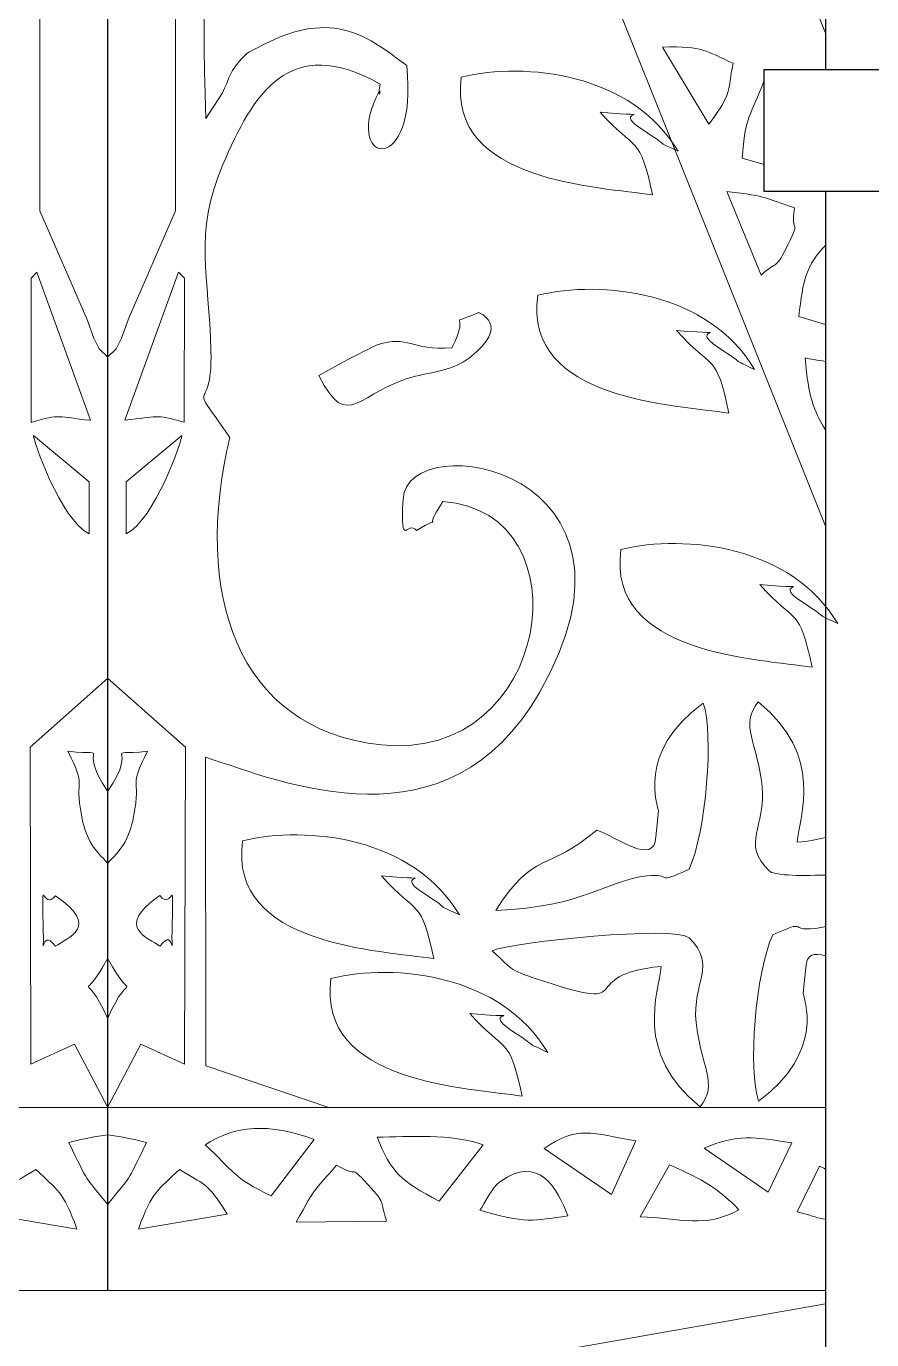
# Model space of a CAD drawing. Header units: inches. Extents: x 249 to 1192, y -18 to 440.
# Drawn here: x 613.254 to 613.947, y 263.608 to 264.683 of the extents above; entities that cross this region are included whole.
import ezdxf

# ---------------------------------------------------------------- set-up
doc = ezdxf.new("R2010")
doc.units = ezdxf.units.IN
doc.header["$MEASUREMENT"] = 0
for name, color, linetype, lineweight in [('ACP', 15, 'Continuous', 15), ('DINDING', 6, 'Continuous', 0), ('KACA', 141, 'Continuous', 30), ('LANTAI', 135, 'Continuous', 9)]:
    doc.layers.add(name, color=color, linetype=linetype, lineweight=lineweight)
doc.layers.add('KOLOM', color=5, linetype='Continuous')

# ---------------------------------------------------------------- blocks, each defined once
blk = doc.blocks.new('GORGA')
blk.add_lwpolyline([(366.5922, 151.1909), (367.5922, 151.1909), (367.5922, 149.1909), (366.5922, 149.1909)], close=True)
blk.add_lwpolyline([(366.5922, 151.1909), (367.5922, 151.1909), (367.5922, 149.1909), (366.5922, 149.1909)], close=True)
blk = doc.blocks.new('GOTGAA')
for points in [[(0.0196, 2.4616), (1.0196, -0.0384), (0.0196, -0.0384), (0.0196, 2.4616)], [(0.0196, 2.0577), (0.7981, 0.1116), (0.0196, 0.1116)], [(0.0753, 1.0446), (0.0753, 0.846)], [(0.0753, 0.846), (0.0367, 0.7574), (0.0311, 0.7416), (0.0266, 0.7329), (0.0196, 0.7261)], [(0.0832, 0.4065), (0.0196, 0.4631)], [(0.0196, 0.1116), (0.0467, 0.1633), (0.0826, 0.1469), (0.0832, 0.4065)]]:
    blk.add_lwpolyline(points)
for points in [[(0.0338, 0.6743), (0.0338, 0.6743), (0.0778, 0.7956), (0.0778, 0.7956)], [(0.0778, 0.7956), (0.0778, 0.7956), (0.0338, 0.6743), (0.0338, 0.6743)], [(0.0778, 0.7956), (0.0778, 0.7956), (0.0824, 0.7906), (0.0824, 0.7906)], [(0.0824, 0.7906), (0.0824, 0.7906), (0.0778, 0.7956), (0.0778, 0.7956)], [(0.0824, 0.7906), (0.0824, 0.7906), (0.0823, 0.6726), (0.0823, 0.6726)], [(0.0823, 0.6726), (0.0823, 0.6726), (0.0824, 0.7906), (0.0824, 0.7906)], [(0.1198, 0.6601), (0.0822, 0.7144), (0.1056, 0.6728), (0.1043, 0.7316)], [(0.1043, 0.7316), (0.1056, 0.6728), (0.0822, 0.7144), (0.1198, 0.6601)], [(0.0823, 0.6726), (0.0572, 0.6798), (0.0612, 0.6771), (0.0338, 0.6743)], [(0.0338, 0.6743), (0.0612, 0.6771), (0.0572, 0.6798), (0.0823, 0.6726)], [(0.0805, 0.6619), (0.0813, 0.6595), (0.0582, 0.5924), (0.0347, 0.5814)], [(0.0347, 0.5814), (0.0582, 0.5924), (0.0813, 0.6595), (0.0805, 0.6619)], [(0.0349, 0.6239), (0.0349, 0.6239), (0.0805, 0.6619), (0.0805, 0.6619)], [(0.0805, 0.6619), (0.0805, 0.6619), (0.0349, 0.6239), (0.0349, 0.6239)], [(0.0347, 0.5814), (0.0347, 0.5814), (0.0349, 0.6239), (0.0349, 0.6239)], [(0.0349, 0.6239), (0.0349, 0.6239), (0.0347, 0.5814), (0.0347, 0.5814)], [(0.0524, 0.4032), (0.0115, 0.3993), (0.0475, 0.4109), (0.0196, 0.3704)], [(0.0409, 0.3496), (0.0475, 0.3851), (0.036, 0.371), (0.0524, 0.4032)], [(0.0832, 0.4065), (0.0832, 0.4065), (0.0826, 0.1469), (0.0826, 0.1469)], [(0.0826, 0.1469), (0.0826, 0.1469), (0.0832, 0.4065), (0.0832, 0.4065)], [(0.0196, 0.3114), (0.0295, 0.3222), (0.0371, 0.3292), (0.0409, 0.3496)], [(0.0625, 0.2849), (0.0731, 0.2716), (0.0735, 0.3063), (0.0725, 0.2617)], [(0.0725, 0.2617), (0.0735, 0.3063), (0.0731, 0.2716), (0.0625, 0.2849)], [(0.0625, 0.2435), (0.053, 0.2503), (0.0245, 0.2594), (0.0625, 0.2849)], [(0.0625, 0.2849), (0.0245, 0.2594), (0.053, 0.2503), (0.0625, 0.2435)], [(0.0725, 0.2617), (0.0716, 0.2237), (0.0756, 0.2615), (0.0625, 0.2435)], [(0.0625, 0.2435), (0.0756, 0.2615), (0.0716, 0.2237), (0.0725, 0.2617)], [(0.0196, 0.1841), (0.0396, 0.2305), (0.0418, 0.1909), (0.0196, 0.2339)], [(0.0826, 0.1469), (0.0826, 0.1469), (0.0467, 0.1633), (0.0467, 0.1633)], [(0.0467, 0.1633), (0.0467, 0.1633), (0.0826, 0.1469), (0.0826, 0.1469)], [(0.0196, 0.0891), (0.0292, 0.088), (0.0394, 0.0858), (0.0514, 0.0828)], [(0.0514, 0.0828), (0.0394, 0.0858), (0.0292, 0.088), (0.0196, 0.0891)], [(0.0514, 0.0828), (0.034, 0.0468), (0.0401, 0.0578), (0.0198, 0.0323)], [(0.0198, 0.0323), (0.0401, 0.0578), (0.034, 0.0468), (0.0514, 0.0828)], [(0.0448, 0.0119), (0.0566, 0.0439), (0.0603, 0.0431), (0.0785, 0.0607)], [(0.0785, 0.0607), (0.0603, 0.0431), (0.0566, 0.0439), (0.0448, 0.0119)], [(0.0785, 0.0607), (0.0986, 0.0476), (0.1003, 0.0522), (0.1175, 0.024)], [(0.1175, 0.024), (0.1003, 0.0522), (0.0986, 0.0476), (0.0785, 0.0607)], [(0.0198, 0.0323), (0.0197, 0.0324), (0.0197, 0.0324), (0.0196, 0.0325)], [(0.0196, 0.0325), (0.0197, 0.0324), (0.0197, 0.0324), (0.0198, 0.0323)], [(0.1175, 0.024), (0.1175, 0.024), (0.0448, 0.0119), (0.0448, 0.0119)], [(0.0448, 0.0119), (0.0448, 0.0119), (0.1175, 0.024), (0.1175, 0.024)]]:
    blk.add_open_spline(points, degree=3)
blk = doc.blocks.new('tampak depan')
at = {"layer": 'ACP'}
for points in [[(699.5987, 339.5068), (699.0106, 340.9769), (699.5987, 340.9769)], [(699.0106, 340.9769), (699.5987, 339.5068)], [(699.5987, 338.4769), (699.0106, 338.4769), (699.0106, 340.9769)], [(699.0106, 340.573), (699.5987, 339.1029)], [(699.0663, 339.5599), (699.0663, 339.3613)], [(699.0663, 339.3613), (699.0278, 339.2727), (699.0221, 339.257), (699.0176, 339.2482), (699.0106, 339.2414)], [(699.0743, 338.9218), (699.0106, 338.9785)], [(699.0106, 338.6269), (699.0377, 338.6786), (699.0736, 338.6622), (699.0743, 338.9218)], [(699.0909, 338.9136), (699.091, 338.6609), (699.1919, 338.6269)], [(699.5987, 338.6269), (699.0106, 338.6269)]]:
    blk.add_lwpolyline(points, dxfattribs=at)
for points in [[(699.0911, 339.4368), (699.0841, 339.6584), (699.1025, 339.6368), (699.125, 339.8145)], [(699.125, 339.8145), (699.1025, 339.6368), (699.0841, 339.6584), (699.0911, 339.4368)], [(699.2557, 339.4801), (699.2252, 339.5031), (699.1956, 339.5274), (699.1379, 339.497)], [(699.1379, 339.497), (699.1956, 339.5274), (699.2252, 339.5031), (699.2557, 339.4801)], [(699.1051, 339.3991), (699.1295, 339.4563), (699.1593, 339.5072), (699.2339, 339.465)], [(699.2339, 339.465), (699.1593, 339.5072), (699.1295, 339.4563), (699.1051, 339.3991)], [(699.1379, 339.497), (699.126, 339.4907), (699.1261, 339.4928), (699.1171, 339.4819)], [(699.1171, 339.4819), (699.1261, 339.4928), (699.126, 339.4907), (699.1379, 339.497)], [(699.5231, 339.482), (699.5, 339.4924), (699.4994, 339.4961), (699.4653, 339.4953)], [(699.4653, 339.4953), (699.4653, 339.4953), (699.5032, 339.4322), (699.5032, 339.4322)], [(699.1171, 339.4819), (699.1101, 339.4735), (699.11, 339.4687), (699.1047, 339.4577)], [(699.1047, 339.4577), (699.11, 339.4687), (699.1101, 339.4735), (699.1171, 339.4819)], [(699.2306, 339.4539), (699.2052, 339.3987), (699.2652, 339.3889), (699.2557, 339.4801)], [(699.2557, 339.4801), (699.2652, 339.3889), (699.2052, 339.3987), (699.2306, 339.4539)], [(699.5032, 339.4322), (699.5231, 339.4584), (699.5182, 339.4584), (699.5231, 339.482)], [(699.2339, 339.465), (699.231, 339.4459), (699.2373, 339.4686), (699.2306, 339.4539)], [(699.2306, 339.4539), (699.2373, 339.4686), (699.231, 339.4459), (699.2339, 339.465)], [(699.5487, 339.4678), (699.5377, 339.4392), (699.5329, 339.4393), (699.5305, 339.4042)], [(699.1047, 339.4577), (699.1047, 339.4577), (699.0911, 339.4368), (699.0911, 339.4368)], [(699.0911, 339.4368), (699.0911, 339.4368), (699.1047, 339.4577), (699.1047, 339.4577)], [(699.5305, 339.4042), (699.5305, 339.4042), (699.5487, 339.399), (699.5487, 339.399)], [(699.0953, 339.2469), (699.094, 339.3079), (699.0806, 339.3417), (699.1051, 339.3991)], [(699.1051, 339.3991), (699.0806, 339.3417), (699.094, 339.3079), (699.0953, 339.2469)], [(699.518, 339.377), (699.518, 339.377), (699.546, 339.3086), (699.546, 339.3086)], [(699.5735, 339.3636), (699.5488, 339.3716), (699.5532, 339.373), (699.518, 339.377)], [(699.5682, 339.3338), (699.5794, 339.3571), (699.5698, 339.3394), (699.5735, 339.3636)], [(699.546, 339.3086), (699.5598, 339.3206), (699.5582, 339.3129), (699.5682, 339.3338)], [(699.5987, 339.3327), (699.5832, 339.3166), (699.5803, 339.305), (699.577, 339.2745)], [(699.0248, 339.1897), (699.0248, 339.1897), (699.0688, 339.3109), (699.0688, 339.3109)], [(699.0688, 339.3109), (699.0688, 339.3109), (699.0248, 339.1897), (699.0248, 339.1897)], [(699.0688, 339.3109), (699.0688, 339.3109), (699.0735, 339.3059), (699.0735, 339.3059)], [(699.0735, 339.3059), (699.0735, 339.3059), (699.0688, 339.3109), (699.0688, 339.3109)], [(699.0735, 339.3059), (699.0735, 339.3059), (699.0733, 339.188), (699.0733, 339.188)], [(699.0733, 339.188), (699.0733, 339.188), (699.0735, 339.3059), (699.0735, 339.3059)], [(699.2926, 339.2489), (699.3096, 339.282), (699.2853, 339.265), (699.3144, 339.2779)], [(699.3144, 339.2779), (699.2853, 339.265), (699.3096, 339.282), (699.2926, 339.2489)], [(699.3144, 339.2779), (699.3145, 339.2778), (699.3421, 339.2681), (699.3071, 339.2408)], [(699.3071, 339.2408), (699.3421, 339.2681), (699.3145, 339.2778), (699.3144, 339.2779)], [(699.577, 339.2745), (699.577, 339.2745), (699.5987, 339.268), (699.5987, 339.268)], [(699.2314, 339.2515), (699.2578, 339.2597), (699.2586, 339.2467), (699.2926, 339.2489)], [(699.2926, 339.2489), (699.2586, 339.2467), (699.2578, 339.2597), (699.2314, 339.2515)], [(699.2074, 339.2394), (699.2101, 339.2407), (699.2311, 339.2514), (699.2314, 339.2515)], [(699.2314, 339.2515), (699.2311, 339.2514), (699.2101, 339.2407), (699.2074, 339.2394)], [(699.1108, 339.1754), (699.0733, 339.2297), (699.0966, 339.1882), (699.0953, 339.2469)], [(699.0953, 339.2469), (699.0966, 339.1882), (699.0733, 339.2297), (699.1108, 339.1754)], [(699.1836, 339.2262), (699.1836, 339.2262), (699.2074, 339.2394), (699.2074, 339.2394)], [(699.2074, 339.2394), (699.2074, 339.2394), (699.1836, 339.2262), (699.1836, 339.2262)], [(699.3071, 339.2408), (699.2943, 339.2308), (699.2783, 339.2295), (699.263, 339.2257)], [(699.263, 339.2257), (699.2783, 339.2295), (699.2943, 339.2308), (699.3071, 339.2408)], [(699.5987, 339.2378), (699.5926, 339.2391), (699.5861, 339.2396), (699.5821, 339.2407)], [(699.5821, 339.2407), (699.585, 339.2076), (699.5888, 339.199), (699.5987, 339.1817)], [(699.263, 339.2257), (699.2154, 339.2138), (699.2081, 339.1785), (699.1836, 339.2262)], [(699.1836, 339.2262), (699.2081, 339.1785), (699.2154, 339.2138), (699.263, 339.2257)], [(699.0733, 339.188), (699.0483, 339.1951), (699.0522, 339.1924), (699.0248, 339.1897)], [(699.0248, 339.1897), (699.0522, 339.1924), (699.0483, 339.1951), (699.0733, 339.188)], [(699.3645, 338.9667), (699.4697, 339.1502), (699.2561, 339.186), (699.2527, 339.1251)], [(699.2527, 339.1251), (699.2561, 339.186), (699.4697, 339.1502), (699.3645, 338.9667)], [(699.0715, 339.1772), (699.0723, 339.1748), (699.0492, 339.1077), (699.0257, 339.0967)], [(699.0257, 339.0967), (699.0492, 339.1077), (699.0723, 339.1748), (699.0715, 339.1772)], [(699.0259, 339.1392), (699.0259, 339.1392), (699.0715, 339.1772), (699.0715, 339.1772)], [(699.0715, 339.1772), (699.0715, 339.1772), (699.0259, 339.1392), (699.0259, 339.1392)], [(699.2349, 338.9238), (699.1156, 338.9365), (699.0804, 339.0492), (699.1108, 339.1754)], [(699.1108, 339.1754), (699.0804, 339.0492), (699.1156, 338.9365), (699.2349, 338.9238)], [(699.0257, 339.0967), (699.0257, 339.0967), (699.0259, 339.1392), (699.0259, 339.1392)], [(699.0259, 339.1392), (699.0259, 339.1392), (699.0257, 339.0967), (699.0257, 339.0967)], [(699.2854, 339.123), (699.4039, 339.115), (699.3739, 338.9089), (699.2349, 338.9238)], [(699.2349, 338.9238), (699.3739, 338.9089), (699.4039, 339.115), (699.2854, 339.123)], [(699.2527, 339.1251), (699.2502, 339.0818), (699.2566, 339.1087), (699.2636, 339.0994)], [(699.2636, 339.0994), (699.2566, 339.1087), (699.2502, 339.0818), (699.2527, 339.1251)], [(699.2636, 339.0994), (699.2896, 339.1148), (699.266, 339.0949), (699.2854, 339.123)], [(699.2854, 339.123), (699.266, 339.0949), (699.2896, 339.1148), (699.2636, 339.0994)], [(699.0909, 338.9136), (699.1549, 338.893), (699.2895, 338.8359), (699.3645, 338.9667)], [(699.3645, 338.9667), (699.2895, 338.8359), (699.1549, 338.893), (699.0909, 338.9136)], [(699.0434, 338.9185), (699.0025, 338.9146), (699.0385, 338.9263), (699.0106, 338.8857)], [(699.0319, 338.865), (699.0385, 338.9005), (699.027, 338.8863), (699.0434, 338.9185)], [(699.0743, 338.9218), (699.0743, 338.9218), (699.0736, 338.6622), (699.0736, 338.6622)], [(699.0736, 338.6622), (699.0736, 338.6622), (699.0743, 338.9218), (699.0743, 338.9218)], [(699.091, 338.6609), (699.091, 338.6609), (699.0909, 338.9136), (699.0909, 338.9136)], [(699.0909, 338.9136), (699.0909, 338.9136), (699.091, 338.6609), (699.091, 338.6609)], [(699.0106, 338.8267), (699.0206, 338.8375), (699.0281, 338.8446), (699.0319, 338.865)], [(699.0535, 338.8003), (699.0641, 338.7869), (699.0646, 338.8217), (699.0635, 338.7771)], [(699.0635, 338.7771), (699.0646, 338.8217), (699.0641, 338.7869), (699.0535, 338.8003)], [(699.0535, 338.7589), (699.044, 338.7657), (699.0155, 338.7747), (699.0535, 338.8003)], [(699.0535, 338.8003), (699.0155, 338.7747), (699.044, 338.7657), (699.0535, 338.7589)], [(699.0635, 338.7771), (699.0626, 338.739), (699.0667, 338.7769), (699.0535, 338.7589)], [(699.0535, 338.7589), (699.0667, 338.7769), (699.0626, 338.739), (699.0635, 338.7771)], [(699.0106, 338.6995), (699.0306, 338.7458), (699.0328, 338.7062), (699.0106, 338.7492)], [(699.0736, 338.6622), (699.0736, 338.6622), (699.0377, 338.6786), (699.0377, 338.6786)], [(699.0377, 338.6786), (699.0377, 338.6786), (699.0736, 338.6622), (699.0736, 338.6622)], [(699.0905, 338.5962), (699.1142, 338.6121), (699.1432, 338.6144), (699.1799, 338.6006)], [(699.1799, 338.6006), (699.1432, 338.6144), (699.1142, 338.6121), (699.0905, 338.5962)], [(699.0106, 338.6044), (699.0202, 338.6033), (699.0304, 338.6012), (699.0424, 338.5982)], [(699.0424, 338.5982), (699.0304, 338.6012), (699.0202, 338.6033), (699.0106, 338.6044)], [(699.2316, 338.6024), (699.2572, 338.6029), (699.2922, 338.6056), (699.3184, 338.5962)], [(699.3184, 338.5962), (699.2922, 338.6056), (699.2572, 338.6029), (699.2316, 338.6024)], [(699.3684, 338.5931), (699.3953, 338.6124), (699.4073, 338.6057), (699.4434, 338.5995)], [(699.4434, 338.5995), (699.4073, 338.6057), (699.3953, 338.6124), (699.3684, 338.5931)], [(699.5713, 338.5978), (699.5398, 338.603), (699.5269, 338.6052), (699.4993, 338.5934)], [(699.0424, 338.5982), (699.0251, 338.5621), (699.0311, 338.5732), (699.0108, 338.5477)], [(699.0108, 338.5477), (699.0311, 338.5732), (699.0251, 338.5621), (699.0424, 338.5982)], [(699.1445, 338.5545), (699.1121, 338.5699), (699.1147, 338.5742), (699.0905, 338.5962)], [(699.0905, 338.5962), (699.1147, 338.5742), (699.1121, 338.5699), (699.1445, 338.5545)], [(699.1799, 338.6006), (699.1799, 338.6006), (699.1445, 338.5545), (699.1445, 338.5545)], [(699.1445, 338.5545), (699.1445, 338.5545), (699.1799, 338.6006), (699.1799, 338.6006)], [(699.2822, 338.5502), (699.2508, 338.5667), (699.2427, 338.5735), (699.2316, 338.6024)], [(699.2316, 338.6024), (699.2427, 338.5735), (699.2508, 338.5667), (699.2822, 338.5502)], [(699.3184, 338.5962), (699.3184, 338.5962), (699.2822, 338.5502), (699.2822, 338.5502)], [(699.2822, 338.5502), (699.2822, 338.5502), (699.3184, 338.5962), (699.3184, 338.5962)], [(699.4234, 338.5554), (699.4234, 338.5554), (699.3684, 338.5931), (699.3684, 338.5931)], [(699.3684, 338.5931), (699.3684, 338.5931), (699.4234, 338.5554), (699.4234, 338.5554)], [(699.4434, 338.5995), (699.4434, 338.5995), (699.4234, 338.5554), (699.4234, 338.5554)], [(699.4234, 338.5554), (699.4234, 338.5554), (699.4434, 338.5995), (699.4434, 338.5995)], [(699.4993, 338.5934), (699.4993, 338.5934), (699.5519, 338.5574), (699.5519, 338.5574)], [(699.5713, 338.5978), (699.5713, 338.5978), (699.5519, 338.5574), (699.5519, 338.5574)], [(699.5519, 338.5574), (699.5519, 338.5574), (699.5713, 338.5978), (699.5713, 338.5978)], [(699.1981, 338.5796), (699.2192, 338.5673), (699.2062, 338.5827), (699.2239, 338.5638)], [(699.2239, 338.5638), (699.2062, 338.5827), (699.2192, 338.5673), (699.1981, 338.5796)], [(699.3321, 338.5659), (699.3641, 338.5895), (699.3794, 338.5595), (699.3878, 338.538)], [(699.3878, 338.538), (699.3794, 338.5595), (699.3641, 338.5895), (699.3321, 338.5659)], [(699.0358, 338.5272), (699.0476, 338.5592), (699.0513, 338.5584), (699.0695, 338.5761)], [(699.0695, 338.5761), (699.0513, 338.5584), (699.0476, 338.5592), (699.0358, 338.5272)], [(699.0695, 338.5761), (699.0896, 338.5629), (699.0914, 338.5675), (699.1085, 338.5394)], [(699.1085, 338.5394), (699.0914, 338.5675), (699.0896, 338.5629), (699.0695, 338.5761)], [(699.1652, 338.5329), (699.1819, 338.5642), (699.1815, 338.5596), (699.1981, 338.5796)], [(699.1981, 338.5796), (699.1815, 338.5596), (699.1819, 338.5642), (699.1652, 338.5329)], [(699.447, 338.5372), (699.447, 338.5372), (699.471, 338.5797), (699.471, 338.5797)], [(699.471, 338.5797), (699.471, 338.5797), (699.447, 338.5372), (699.447, 338.5372)], [(699.5277, 338.543), (699.5132, 338.5587), (699.4985, 338.5682), (699.471, 338.5797)], [(699.5755, 338.5413), (699.5755, 338.5413), (699.5939, 338.5787), (699.5939, 338.5787)], [(699.5939, 338.5787), (699.5955, 338.5779), (699.5971, 338.5772), (699.5987, 338.5764)], [(699.2239, 338.5638), (699.2396, 338.5468), (699.2331, 338.5511), (699.2392, 338.5338)], [(699.2392, 338.5338), (699.2331, 338.5511), (699.2396, 338.5468), (699.2239, 338.5638)], [(699.3155, 338.5426), (699.3197, 338.5482), (699.3252, 338.5608), (699.3321, 338.5659)], [(699.3321, 338.5659), (699.3252, 338.5608), (699.3197, 338.5482), (699.3155, 338.5426)], [(699.0108, 338.5477), (699.0108, 338.5477), (699.0107, 338.5478), (699.0106, 338.5478)], [(699.0106, 338.5478), (699.0107, 338.5478), (699.0108, 338.5477), (699.0108, 338.5477)], [(699.1085, 338.5394), (699.1085, 338.5394), (699.0358, 338.5272), (699.0358, 338.5272)], [(699.0358, 338.5272), (699.0358, 338.5272), (699.1085, 338.5394), (699.1085, 338.5394)], [(699.3878, 338.538), (699.3594, 338.534), (699.353, 338.5315), (699.3155, 338.5426)], [(699.3155, 338.5426), (699.353, 338.5315), (699.3594, 338.534), (699.3878, 338.538)], [(699.447, 338.5372), (699.4794, 338.5365), (699.5003, 338.5274), (699.5277, 338.543)], [(699.5987, 338.5354), (699.5914, 338.5361), (699.5914, 338.5373), (699.5755, 338.5413)], [(699.2392, 338.5338), (699.2392, 338.5338), (699.1652, 338.5329), (699.1652, 338.5329)], [(699.1652, 338.5329), (699.1652, 338.5329), (699.2392, 338.5338), (699.2392, 338.5338)]]:
    blk.add_open_spline(points, degree=3, dxfattribs=at)
at = {"layer": 'ACP', "color": 7}
for points in [[(699.4653, 339.4953), (699.4994, 339.4961), (699.5, 339.4924), (699.5231, 339.482)], [(699.5032, 339.4322), (699.5032, 339.4322), (699.4653, 339.4953), (699.4653, 339.4953)], [(699.5231, 339.482), (699.5182, 339.4584), (699.5231, 339.4584), (699.5032, 339.4322)], [(699.5305, 339.4042), (699.5329, 339.4393), (699.5377, 339.4392), (699.5487, 339.4678)], [(699.518, 339.377), (699.5532, 339.373), (699.5488, 339.3716), (699.5735, 339.3636)], [(699.546, 339.3086), (699.546, 339.3086), (699.518, 339.377), (699.518, 339.377)], [(699.5735, 339.3636), (699.5698, 339.3394), (699.5794, 339.3571), (699.5682, 339.3338)], [(699.5682, 339.3338), (699.5582, 339.3129), (699.5598, 339.3206), (699.546, 339.3086)], [(699.577, 339.2745), (699.5803, 339.305), (699.5832, 339.3166), (699.5987, 339.3327)], [(699.5821, 339.2407), (699.5861, 339.2396), (699.5926, 339.2391), (699.5987, 339.2378)], [(699.5987, 339.1817), (699.5888, 339.199), (699.585, 339.2076), (699.5821, 339.2407)], [(699.4993, 338.5934), (699.5269, 338.6052), (699.5398, 338.603), (699.5713, 338.5978)], [(699.5519, 338.5574), (699.5519, 338.5574), (699.4993, 338.5934), (699.4993, 338.5934)], [(699.471, 338.5797), (699.4985, 338.5682), (699.5132, 338.5587), (699.5277, 338.543)], [(699.5277, 338.543), (699.5003, 338.5274), (699.4794, 338.5365), (699.447, 338.5372)]]:
    blk.add_open_spline(points, degree=3, dxfattribs=at)
at = {"layer": 'ACP'}
for points, knots in [([(699.4142, 339.4419), (699.4696, 339.4371), (699.42, 339.4462), (699.4488, 339.4277), (699.4488, 339.4277), (699.4758, 339.4103), (699.4537, 339.4218), (699.478, 339.41), (699.478, 339.41), (699.4405, 339.4738), (699.3529, 339.4835), (699.3004, 339.4707), (699.3004, 339.4707), (699.2883, 339.3843), (699.4142, 339.3809), (699.457, 339.3742), (699.457, 339.3742), (699.4466, 339.4245), (699.4436, 339.409), (699.4142, 339.4419)], [0, 0, 0, 0, 0.166667, 0.166667, 0.166667, 0.166667, 0.333333, 0.333333, 0.333333, 0.333333, 0.5, 0.5, 0.5, 0.5, 0.666667, 0.666667, 0.666667, 0.666667, 1, 1, 1, 1]), ([(699.4768, 339.2632), (699.5322, 339.2584), (699.4826, 339.2675), (699.5114, 339.249), (699.5114, 339.249), (699.5384, 339.2316), (699.5163, 339.2431), (699.5406, 339.2313), (699.5406, 339.2313), (699.5031, 339.2951), (699.4155, 339.3048), (699.363, 339.292), (699.363, 339.292), (699.3509, 339.2055), (699.4768, 339.2022), (699.5196, 339.1955), (699.5196, 339.1955), (699.5092, 339.2458), (699.5062, 339.2303), (699.4768, 339.2632)], [0, 0, 0, 0, 0.166667, 0.166667, 0.166667, 0.166667, 0.333333, 0.333333, 0.333333, 0.333333, 0.5, 0.5, 0.5, 0.5, 0.666667, 0.666667, 0.666667, 0.666667, 1, 1, 1, 1]), ([(699.545, 339.0551), (699.6004, 339.0502), (699.5508, 339.0594), (699.5796, 339.0409), (699.5796, 339.0409), (699.6066, 339.0234), (699.5845, 339.035), (699.6088, 339.0231), (699.6088, 339.0231), (699.5713, 339.087), (699.4837, 339.0966), (699.4312, 339.0838), (699.4312, 339.0838), (699.4191, 338.9974), (699.545, 338.9941), (699.5878, 338.9874), (699.5878, 338.9874), (699.5774, 339.0376), (699.5744, 339.0221), (699.545, 339.0551)], [0, 0, 0, 0, 0.166667, 0.166667, 0.166667, 0.166667, 0.333333, 0.333333, 0.333333, 0.333333, 0.5, 0.5, 0.5, 0.5, 0.666667, 0.666667, 0.666667, 0.666667, 1, 1, 1, 1]), ([(699.5987, 338.8479), (699.5929, 338.8463), (699.5855, 338.8449), (699.5756, 338.844), (699.5774, 338.8656), (699.5986, 338.9148), (699.5437, 338.9589), (699.5437, 338.9589), (699.5282, 338.9399), (699.5432, 338.9259), (699.5468, 338.8898), (699.5468, 338.8898), (699.5503, 338.8564), (699.5292, 338.8432), (699.5526, 338.8206), (699.5526, 338.8206), (699.5564, 338.817), (699.5751, 338.8163), (699.5987, 338.8172)], [0.9610969, 0.9610969, 0.9610969, 0.9610969, 1, 1, 1, 1.1428571, 1.1428571, 1.1428571, 1.1428571, 1.2857143, 1.2857143, 1.2857143, 1.2857143, 1.4285714, 1.4285714, 1.4285714, 1.4285714, 1.4785732, 1.4785732, 1.4785732, 1.4785732]), ([(699.4114, 338.854), (699.3713, 338.8194), (699.3597, 338.838), (699.3287, 338.7881), (699.3287, 338.7881), (699.4023, 338.7914), (699.4187, 338.8126), (699.4526, 338.8165), (699.4526, 338.8165), (699.4748, 338.8191), (699.4573, 338.8082), (699.487, 338.8219), (699.487, 338.8219), (699.5011, 338.8521), (699.5075, 338.9336), (699.4986, 338.9579), (699.4986, 338.9579), (699.4431, 338.9175), (699.4619, 338.873), (699.462, 338.8697), (699.462, 338.8697), (699.462, 338.8697), (699.4598, 338.8485), (699.4598, 338.8485), (699.4598, 338.8485), (699.459, 338.8237), (699.4271, 338.8488), (699.4114, 338.854)], [0, 0, 0, 0, 0.125, 0.125, 0.125, 0.125, 0.25, 0.25, 0.25, 0.25, 0.375, 0.375, 0.375, 0.375, 0.5, 0.5, 0.5, 0.5, 0.625, 0.625, 0.625, 0.625, 0.75, 0.75, 0.75, 0.75, 1, 1, 1, 1]), ([(699.235, 338.8164), (699.2904, 338.8116), (699.2408, 338.8207), (699.2696, 338.8022), (699.2696, 338.8022), (699.2966, 338.7848), (699.2745, 338.7963), (699.2988, 338.7845), (699.2988, 338.7845), (699.2613, 338.8483), (699.1737, 338.858), (699.1212, 338.8452), (699.1212, 338.8452), (699.1091, 338.7587), (699.235, 338.7554), (699.2778, 338.7487), (699.2778, 338.7487), (699.2674, 338.799), (699.2644, 338.7835), (699.235, 338.8164)], [0, 0, 0, 0, 0.166667, 0.166667, 0.166667, 0.166667, 0.333333, 0.333333, 0.333333, 0.333333, 0.5, 0.5, 0.5, 0.5, 0.666667, 0.666667, 0.666667, 0.666667, 1, 1, 1, 1]), ([(699.4641, 338.7423), (699.4623, 338.7207), (699.4411, 338.6715), (699.496, 338.6274), (699.496, 338.6274), (699.5115, 338.6464), (699.4965, 338.6604), (699.4928, 338.6965), (699.4928, 338.6965), (699.4894, 338.7299), (699.5105, 338.7431), (699.487, 338.7658), (699.487, 338.7658), (699.4764, 338.776), (699.343, 338.7625), (699.3258, 338.7552), (699.3258, 338.7552), (699.3442, 338.7379), (699.3392, 338.7398), (699.3678, 338.7303), (699.3678, 338.7303), (699.4479, 338.7038), (699.3917, 338.7355), (699.4641, 338.7423)], [0, 0, 0, 0, 0.142857, 0.142857, 0.142857, 0.142857, 0.285714, 0.285714, 0.285714, 0.285714, 0.428571, 0.428571, 0.428571, 0.428571, 0.571429, 0.571429, 0.571429, 0.571429, 0.714286, 0.714286, 0.714286, 0.714286, 1, 1, 1, 1]), ([(699.5987, 338.7749), (699.5959, 338.7743), (699.593, 338.7738), (699.5899, 338.7735), (699.5899, 338.7735), (699.5677, 338.7709), (699.5852, 338.7818), (699.5556, 338.7681), (699.5556, 338.7681), (699.5414, 338.7379), (699.5351, 338.6564), (699.544, 338.6321), (699.544, 338.6321), (699.5995, 338.6725), (699.5807, 338.717), (699.5805, 338.7203), (699.5805, 338.7203), (699.5805, 338.7203), (699.5827, 338.7415), (699.5827, 338.7415), (699.5827, 338.7415), (699.5831, 338.7527), (699.5899, 338.7537), (699.5987, 338.7509)], [0.2387442, 0.2387442, 0.2387442, 0.2387442, 0.25, 0.25, 0.25, 0.25, 0.375, 0.375, 0.375, 0.375, 0.5, 0.5, 0.5, 0.5, 0.625, 0.625, 0.625, 0.625, 0.75, 0.75, 0.75, 0.75, 0.8636693, 0.8636693, 0.8636693, 0.8636693]), ([(699.3074, 338.7038), (699.3628, 338.6989), (699.3132, 338.7081), (699.3419, 338.6896), (699.3419, 338.6896), (699.369, 338.6721), (699.3469, 338.6837), (699.3712, 338.6718), (699.3712, 338.6718), (699.3337, 338.7357), (699.2461, 338.7453), (699.1936, 338.7325), (699.1936, 338.7325), (699.1815, 338.6461), (699.3074, 338.6428), (699.3502, 338.6361), (699.3502, 338.6361), (699.3398, 338.6863), (699.3368, 338.6708), (699.3074, 338.7038)], [0, 0, 0, 0, 0.166667, 0.166667, 0.166667, 0.166667, 0.333333, 0.333333, 0.333333, 0.333333, 0.5, 0.5, 0.5, 0.5, 0.666667, 0.666667, 0.666667, 0.666667, 1, 1, 1, 1])]:
    blk.add_open_spline(points, degree=3, knots=knots, dxfattribs=at)
at = {"layer": 'DINDING'}
blk.add_lwpolyline([(699.5987, 338.4769), (686.0057, 338.4769)], dxfattribs=at)
at = {"layer": 'KOLOM'}
for points in [[(699.5987, 341.4769), (699.5987, 339.4769)], [(700.0987, 339.3769), (699.5487, 339.3769), (699.5487, 339.4769), (700.0987, 339.4769)]]:
    blk.add_lwpolyline(points, dxfattribs=at)
blk.add_lwpolyline([(700.5987, 339.3769), (699.5987, 339.3769), (699.5987, 337.6669), (700.5987, 337.6669)], close=True, dxfattribs=at)
at = {"layer": 'LANTAI'}
blk.add_lwpolyline([(699.5987, 338.4661), (693.619, 337.4159), (692.8845, 337.2855), (692.2917, 337.1624), (691.8858, 337.0696), (691.4293, 336.9516), (690.8776, 336.7871), (690.435, 336.6257), (690.0743, 336.4698), (689.988, 336.4293), (689.7751, 336.3055), (689.621, 336.1858), (689.5278, 336.0716), (689.4965, 335.9641)], dxfattribs=at)
at = {"layer": 'ACP', "extrusion": (0, 0, -1), "zscale": -1, "rotation": 359.9999999444423}
blk.add_blockref('GOTGAA', (-699.0303, 338.5153), dxfattribs=at)
at = {"layer": 'KACA', "xscale": -1}
blk.add_blockref('GORGA', (1067.1909, 190.286), dxfattribs=at)

msp = doc.modelspace()

# ---------------------------------------------------------------- block references
at = {"layer": 'KOLOM'}
msp.add_blockref('tampak depan', (-85.6899, -74.829), dxfattribs=at)

doc.saveas('drawing.dxf')
